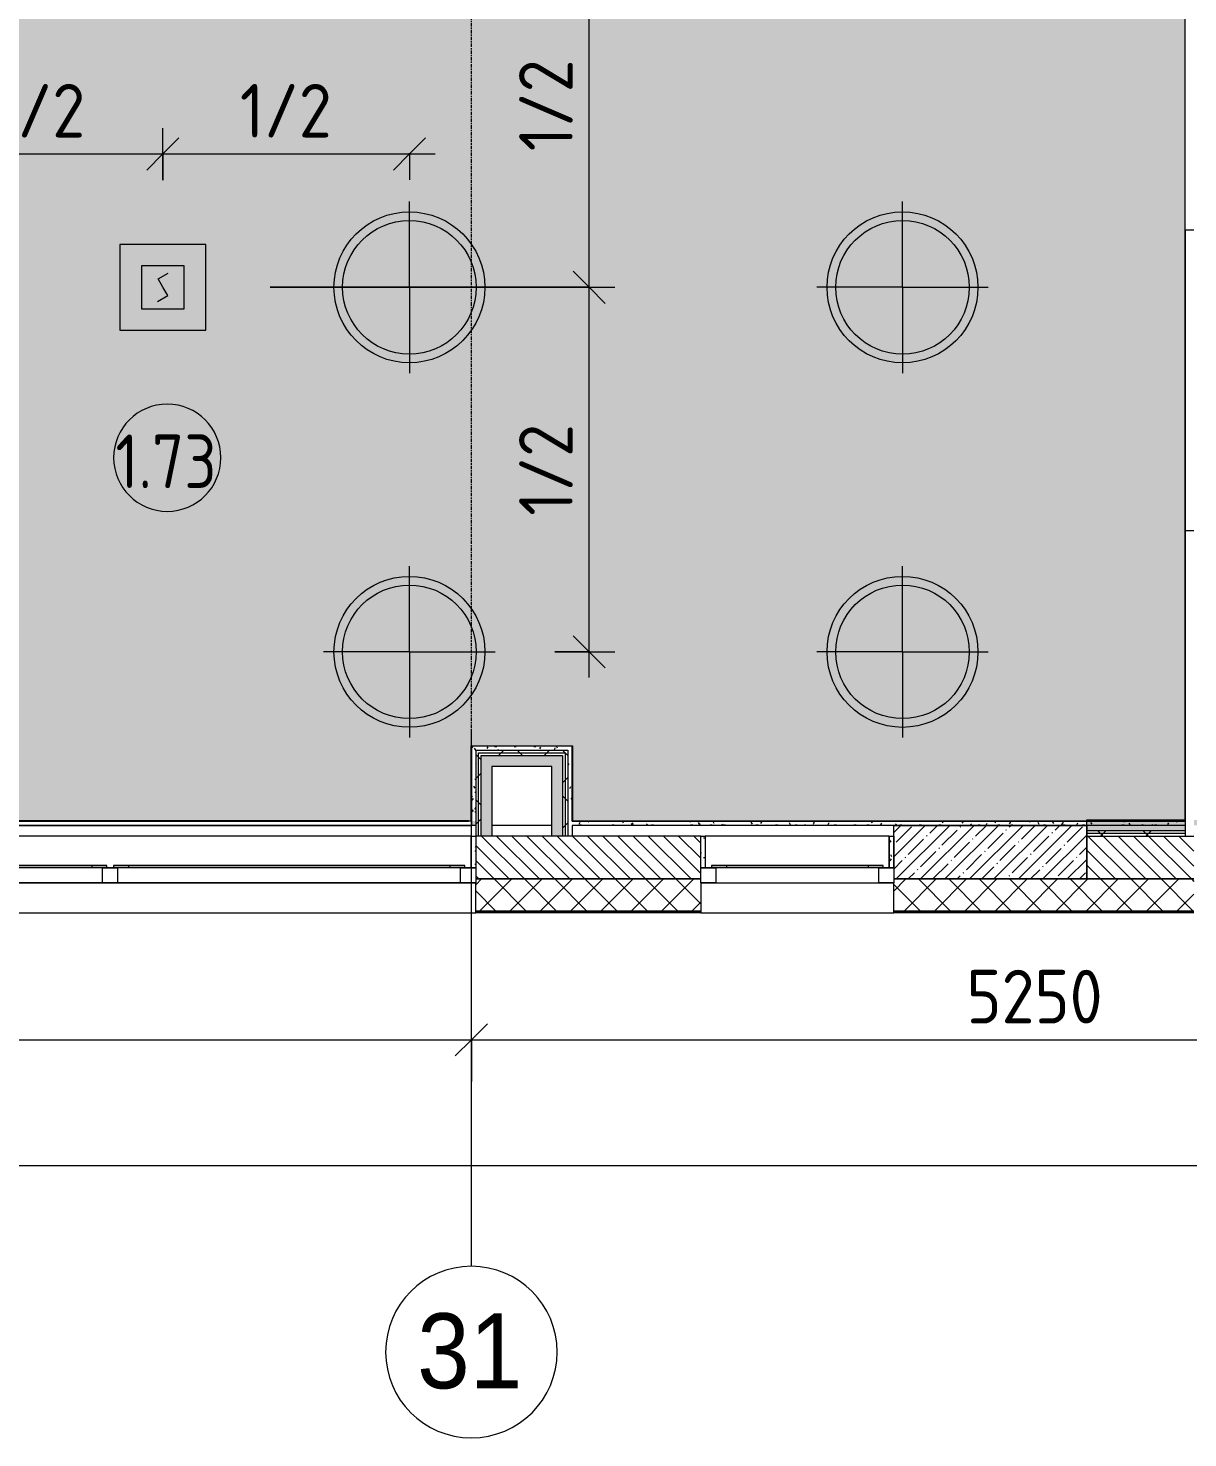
# Model space of a CAD drawing. Header units: millimetres. Extents: x 81610 to 276841, y -8553 to 29000.
# Drawn here: x 113893 to 119302, y -2706 to 3867 of the extents above; entities that cross this region are included whole.
import ezdxf

# ---------------------------------------------------------------- set-up
doc = ezdxf.new("R2010")
doc.units = ezdxf.units.MM
doc.linetypes.add('Осевая', pattern=[31.75, 6.35, -4.7625, 15.875, -4.7625])
for name, color, linetype, lineweight in [('A-ANNO-DIMS', 7, 'Continuous', 9), ('A-ANNO-DIMS-100', 7, 'Continuous', 9), ('A-ANNO-NOTE', 7, 'Continuous', 9), ('A-AREA-IDEN', 7, 'Continuous', 9), ('A-GLAZ', 7, 'Continuous', 9), ('A-GLAZ-1', 7, 'Continuous', 13), ('A-WALL', 7, 'Continuous', 9), ('I-WALL', 7, 'Continuous', 9), ('Q-SPCQ', 7, 'Continuous', 9), ('S-COLS', 7, 'Continuous', 9), ('Оси', 7, 'Continuous', 9), ('Оси-1', 7, 'Continuous', 20), ('Оси-2', 7, 'Осевая', 9)]:
    doc.layers.add(name, color=color, linetype=linetype, lineweight=lineweight)
for name, color, linetype, lineweight, true_color in [('A-CLNG-1', 7, 'Continuous', 9, 0xeaeaea), ('A-WALL-1', 7, 'Continuous', 9, 0x3c3c3c), ('A-WALL-2', 7, 'Continuous', 9, 0x535353), ('A-WALL-FNSH-1', 7, 'Continuous', 9, 0x3c3c3c), ('I-WALL-1', 7, 'Continuous', 9, 0x535353), ('Q-SPCQ-4', 1, 'Continuous', 9, 0xff0000), ('S-COLS-1', 9, 'Continuous', 9, 0x808080), ('S-COLS-2', 7, 'Continuous', 9, 0x3c3c3c)]:
    doc.layers.add(name, color=color, linetype=linetype, lineweight=lineweight, true_color=true_color)
doc.layers.add('A-CLNG-PATT-1', color=7, linetype='Continuous', lineweight=9, transparency=1)
doc.styles.add('Arial', font='arial.ttf', dxfattribs={"width": 0.9, "height": 350})
doc.styles.add('GOST Common', font='GOST_Common.ttf', dxfattribs={"width": 0.9, "height": 250})
doc.styles.add('ISOCPEUR', font='isocpeur.ttf', dxfattribs={"width": 0.9, "height": 250})
doc.dimstyles.new('ISO-2_5_0_9К_БОЛЬШОЙ', dxfattribs={"dimscale": 304.8, "dimtxt": 248.995294, "dimasz": 0.492126, "dimexe": 0.393701, "dimexo": 0.984252, "dimgap": 0, "dimtad": 1, "dimdec": 0, "dimrnd": 10, "dimzin": 0, "dimdsep": 46, "dimtxsty": 'ISOCPEUR', "dimblk1": 'OBLIQUE', "dimblk2": 'OBLIQUE', "dimsah": 1, "dimcen": 0.09, "dimdle": 0.393701, "dimazin": 0, "dimtfac": 1, "dimtdec": 4, "dimtix": 1, "dimtmove": 0, "dimatfit": 3, "dimfxl": 1, "dimtvp": 1, "dimtolj": 1, "dimtzin": 0, "dimarcsym": 2})
pattern_1 = [(45, (0, 0), (-106.06602, 106.06602), []), (135, (0, 0), (-106.06602, -106.06602), [])]
pattern_2 = [(0, (0, 0), (121.92, 30.48), [10.058, -81.382, 10.058, -81.382, -487.68]), (0, (0, 0), (121.92, 30.48), [-182.88, 10.058, -172.822, 10.058, -81.382, -213.36]), (0, (0, 0), (121.92, 30.48), [-457.2, 10.058, -50.902, 10.058, -142.342]), (120, (45.72, 15.24), (-87.356454, 90.345817), [10.058, -81.382, 10.058, -81.382, -487.68]), (120, (45.72, 15.24), (-87.356454, 90.345817), [-182.88, 10.058, -172.822, 10.058, -81.382, -213.36]), (120, (45.72, 15.24), (-87.356454, 90.345817), [-457.2, 10.058, -50.902, 10.058, -142.342]), (240, (60.96, 76.2), (-34.563546, -120.825817), [10.058, -81.382, 10.058, -81.382, -487.68]), (240, (60.96, 76.2), (-34.563546, -120.825817), [-182.88, 10.058, -172.822, 10.058, -81.382, -213.36]), (240, (60.96, 76.2), (-34.563546, -120.825817), [-457.2, 10.058, -50.902, 10.058, -142.342])]

# ---------------------------------------------------------------- blocks, each defined once
blk = doc.blocks.new('120_Окно_СКБ_2Ст_Фрамуга сверху - 120_Окно_СКБ_2Ст_2300х2500_h_ ДОО-19727959-Сводный план потолков 1 этажа в осях 23-33')
at = {"layer": 'A-GLAZ'}
for p, q in [((1150, -57), (-1150, -57)), ((-1080, -57), (1080, -57)), ((-1150, -127), (1150, -127)), ((-1080, -127), (1080, -127))]:
    blk.add_line(p, q, dxfattribs=at)
at = {"layer": 'A-GLAZ-1'}
for p, q in [((-1150, -127), (-1150, -57)), ((-1150, -57), (-1080, -57)), ((-1080, -57), (-1080, -127)), ((520, -127), (520, -57)), ((520, -57), (590, -57)), ((590, -57), (590, -127)), ((1080, -127), (1080, -57)), ((1080, -57), (1150, -57)), ((1150, -57), (1150, -127)), ((-1080, -127), (-1150, -127)), ((-1100, -127), (-1100, -137)), ((-1030, -137), (-1030, -127)), ((470, -137), (470, -127)), ((590, -127), (520, -127)), ((540, -137), (540, -127)), ((570, -127), (570, -137)), ((640, -137), (640, -127)), ((1030, -137), (1030, -127)), ((1150, -127), (1080, -127)), ((1100, -137), (1100, -127)), ((-1100, -137), (540, -137)), ((540, -137), (-1100, -137)), ((570, -137), (1100, -137)), ((1100, -137), (570, -137))]:
    blk.add_line(p, q, dxfattribs=at)
blk = doc.blocks.new('120_Окно_СКБ_1Ст - 120_Окно_СКБ_1Ст 900х2500_h_ с форточкой-22876038-Сводный план потолков 1 этажа в осях 23-33')
at = {"layer": 'A-GLAZ'}
for p, q in [((450, -57), (-450, -57)), ((-450, -127), (450, -127))]:
    blk.add_line(p, q, dxfattribs=at)
at = {"layer": 'A-GLAZ-1'}
for p, q in [((-450, -127), (-450, -57)), ((-450, -57), (-380, -57)), ((-380, -57), (-380, -127)), ((380, -127), (380, -57)), ((380, -57), (450, -57)), ((450, -57), (450, -127)), ((-380, -127), (-450, -127)), ((-400, -127), (-400, -137)), ((-330, -137), (-330, -127)), ((330, -137), (330, -127)), ((450, -127), (380, -127)), ((400, -137), (400, -127)), ((-400, -137), (400, -137)), ((400, -137), (-400, -137))]:
    blk.add_line(p, q, dxfattribs=at)
blk = doc.blocks.new('Извещатель потолочный - Монтируемые на перекрытии-30363607-Сводный план потолков 1 этажа в осях 23-33')
at = {"layer": 'Q-SPCQ'}
for p, q in [((-300, 300), (-300, -100)), ((100, 300), (-300, 300)), ((100, -100), (100, 300)), ((0, 200), (-200, 200)), ((-200, 200), (-200, 0)), ((0, 0), (0, 200)), ((-122.5, 139), (-74.9, 166.5)), ((-100, 100), (-122.5, 139)), ((-77.5, 61), (-100, 100)), ((-200, 0), (0, 0)), ((-125.1, 33.5), (-77.5, 61)), ((-300, -100), (100, -100))]:
    blk.add_line(p, q, dxfattribs=at)
blk = doc.blocks.new('Ось сетки - D8-29747960-Сводный план потолков 1 этажа в осях 23-33')
at = {"layer": 'Оси-1'}
for start, end in [(360, 180), (180, 360)]:
    blk.add_arc((0, 0), 4, start, end, dxfattribs=at)
blk = doc.blocks.new('DIMBLOCK10-Сводный план потолков 1 этажа в осях 23-33')
at = {"layer": 'A-ANNO-DIMS-100'}
for p, q in [((110710, -1044.3), (110710, -730.4)), ((115960, -1044.3), (115960, -730.4)), ((110710, -850.4), (115960, -850.4)), ((110710, -850.4), (110710, -1044.3)), ((115960, -850.4), (115960, -1044.3))]:
    blk.add_line(p, q, dxfattribs=at)
at = {"layer": 'A-ANNO-DIMS-100', "lineweight": 20}
for p, q in [((110710, -850.4), (110785, -775.4)), ((115960, -850.4), (116035, -775.4)), ((110710, -850.4), (110635, -925.4)), ((115960, -850.4), (115885, -925.4))]:
    blk.add_line(p, q, dxfattribs=at)
at = {"layer": 'A-ANNO-DIMS-100', "color": 0, "insert": (113019, -523.7), "char_height": 250, "width": 758.478, "attachment_point": 1, "line_spacing_factor": 1.149209, "style": 'ISOCPEUR'}
blk.add_mtext('5250', dxfattribs=at)
blk = doc.blocks.new('_Oblique')
at = {"color": 0, "linetype": 'ByBlock', "lineweight": -2}
blk.add_line((-0.5, -0.5), (0.5, 0.5), dxfattribs=at)
blk = doc.blocks.new('DIMBLOCK11-Сводный план потолков 1 этажа в осях 23-33')
at = {"layer": 'A-ANNO-DIMS-100'}
for p, q in [((115960, -1044.3), (115960, -730.4)), ((121210, -1044.3), (121210, -730.4)), ((115960, -850.4), (121210, -850.4)), ((115960, -850.4), (115960, -1044.3)), ((121210, -850.4), (121210, -1044.3))]:
    blk.add_line(p, q, dxfattribs=at)
at = {"layer": 'A-ANNO-DIMS-100', "lineweight": 20}
for p, q in [((115960, -850.4), (116035, -775.4)), ((121210, -850.4), (121285, -775.4)), ((115960, -850.4), (115885, -925.4)), ((121210, -850.4), (121135, -925.4))]:
    blk.add_line(p, q, dxfattribs=at)
at = {"layer": 'A-ANNO-DIMS-100', "color": 0, "insert": (118269, -523.7), "char_height": 250, "width": 758.478, "attachment_point": 1, "line_spacing_factor": 1.149209, "style": 'ISOCPEUR'}
blk.add_mtext('5250', dxfattribs=at)
blk = doc.blocks.new('DIMBLOCK22-Сводный план потолков 1 этажа в осях 23-33')
at = {"layer": 'A-ANNO-DIMS-100'}
for p, q in [((84560, -1631), (84560, -1317.1)), ((125010, -1631), (125010, -1317.1)), ((84440, -1437.1), (125130, -1437.1)), ((84560, -1437.1), (84560, -1631)), ((125010, -1437.1), (125010, -1631))]:
    blk.add_line(p, q, dxfattribs=at)
at = {"layer": 'A-ANNO-DIMS-100', "lineweight": 20}
for p, q in [((84560, -1437.1), (84635, -1362.1)), ((125010, -1437.1), (125085, -1362.1)), ((84560, -1437.1), (84485, -1512.1)), ((125010, -1437.1), (124935, -1512.1))]:
    blk.add_line(p, q, dxfattribs=at)
at = {"layer": 'A-ANNO-DIMS-100', "color": 0, "insert": (104366, -1110.5), "char_height": 250, "width": 1005.558, "attachment_point": 1, "line_spacing_factor": 1.149209, "style": 'ISOCPEUR'}
blk.add_mtext('40450', dxfattribs=at)
blk = doc.blocks.new('Марка_Помещения - Номер-25198446-Сводный план потолков 1 этажа в осях 23-33')
at = {"layer": 'A-AREA-IDEN'}
for start, end in [(360, 180), (180, 360)]:
    blk.add_arc((0, 0), 2.5, start, end, dxfattribs=at)
blk = doc.blocks.new('DIMBLOCK122-Сводный план потолков 1 этажа в осях 23-33')
at = {"layer": 'A-ANNO-DIMS-100', "lineweight": 20}
for p, q in [((113371, 3280.9), (113446, 3355.9)), ((114521, 3280.9), (114596, 3355.9)), ((113371, 3280.9), (113296, 3205.9)), ((114521, 3280.9), (114446, 3205.9))]:
    blk.add_line(p, q, dxfattribs=at)
at = {"layer": 'A-ANNO-DIMS-100'}
for p, q in [((114521, 3159.2), (114521, 3400.9)), ((113251, 3280.9), (114521, 3280.9)), ((113371, 3284.4), (113371, 3160.9)), ((113371, 3280.9), (113371, 3284.4)), ((114521, 3280.9), (114521, 3159.2))]:
    blk.add_line(p, q, dxfattribs=at)
at = {"layer": 'A-ANNO-DIMS-100', "color": 0, "insert": (113730.5, 3607.5), "char_height": 250, "width": 517.144, "attachment_point": 1, "line_spacing_factor": 1.149209, "style": 'ISOCPEUR'}
blk.add_mtext('1/2', dxfattribs=at)
blk = doc.blocks.new('DIMBLOCK123-Сводный план потолков 1 этажа в осях 23-33')
at = {"layer": 'A-ANNO-DIMS-100'}
for p, q in [((114521, 3159.2), (114521, 3400.9)), ((114521, 3280.9), (115791, 3280.9)), ((114521, 3280.9), (114521, 3159.2)), ((115671, 3284.6), (115671, 3160.9)), ((115671, 3280.9), (115671, 3284.6))]:
    blk.add_line(p, q, dxfattribs=at)
at = {"layer": 'A-ANNO-DIMS-100', "lineweight": 20}
for p, q in [((114521, 3280.9), (114596, 3355.9)), ((115671, 3280.9), (115746, 3355.9)), ((114521, 3280.9), (114446, 3205.9)), ((115671, 3280.9), (115596, 3205.9))]:
    blk.add_line(p, q, dxfattribs=at)
at = {"layer": 'A-ANNO-DIMS-100', "color": 0, "insert": (114880.5, 3607.5), "char_height": 250, "width": 517.144, "attachment_point": 1, "line_spacing_factor": 1.149209, "style": 'ISOCPEUR'}
blk.add_mtext('1/2', dxfattribs=at)
blk = doc.blocks.new('DIMBLOCK124-Сводный план потолков 1 этажа в осях 23-33')
at = {"layer": 'A-ANNO-DIMS-100', "lineweight": 20}
for p, q in [((116509.2, 2659.2), (116434.2, 2734.2)), ((116509.2, 2659.2), (116584.2, 2584.2)), ((116509.2, 959.2), (116434.2, 1034.2)), ((116509.2, 959.2), (116584.2, 884.2))]:
    blk.add_line(p, q, dxfattribs=at)
at = {"layer": 'A-ANNO-DIMS-100'}
for p, q in [((115021, 2659.2), (116629.2, 2659.2)), ((116509.2, 2659.2), (115021, 2659.2)), ((116509.2, 839.2), (116509.2, 2659.2)), ((116349.3, 959.2), (116629.2, 959.2)), ((116509.2, 959.2), (116349.3, 959.2))]:
    blk.add_line(p, q, dxfattribs=at)
at = {"layer": 'A-ANNO-DIMS-100', "color": 0, "insert": (116182.6, 1593.7), "char_height": 250, "width": 517.144, "attachment_point": 1, "rotation": 90, "line_spacing_factor": 1.149209, "style": 'ISOCPEUR'}
blk.add_mtext('1/2', dxfattribs=at)
blk = doc.blocks.new('DIMBLOCK125-Сводный план потолков 1 этажа в осях 23-33')
at = {"layer": 'A-ANNO-DIMS-100'}
for p, q in [((116509.2, 2659.2), (116509.2, 4479.2)), ((116349.3, 4359.2), (116629.2, 4359.2)), ((116509.2, 4359.2), (116349.3, 4359.2)), ((115021, 2659.2), (116629.2, 2659.2)), ((116509.2, 2659.2), (115021, 2659.2))]:
    blk.add_line(p, q, dxfattribs=at)
at = {"layer": 'A-ANNO-DIMS-100', "lineweight": 20}
for p, q in [((116509.2, 4359.2), (116434.2, 4434.2)), ((116509.2, 4359.2), (116584.2, 4284.2)), ((116509.2, 2659.2), (116434.2, 2734.2)), ((116509.2, 2659.2), (116584.2, 2584.2))]:
    blk.add_line(p, q, dxfattribs=at)
at = {"layer": 'A-ANNO-DIMS-100', "color": 0, "insert": (116182.6, 3293.7), "char_height": 250, "width": 517.144, "attachment_point": 1, "rotation": 90, "line_spacing_factor": 1.149209, "style": 'ISOCPEUR'}
blk.add_mtext('1/2', dxfattribs=at)

msp = doc.modelspace()

# ---------------------------------------------------------------- hatches: boundary and pattern name
at = {"layer": 'A-CLNG-PATT-1'}
h = msp.add_hatch(color=256, dxfattribs=at)
h.paths.add_polyline_path([(120869, 170), (120869, 521), (121250, 520), (121250, 170), (124810, 170), (124810, 7721), (124805, 7721), (124805, 9959), (124410, 9960), (124410, 10360), (119350, 10360), (119350, 175), (120230, 175), (120230, 170)])
h.paths.add_polyline_path([(118192.5, 170), (118830, 170), (118830, 175), (119290, 175), (119289, 5160), (111910, 5160), (111909, 6600), (109770, 6600), (109770, 175), (112510, 175), (112510, 520), (112890, 520), (112890.1, 170), (115960, 170), (115960, 520), (116430, 520), (116430, 170), (116845.8, 170)])
h.paths.add_polyline_path([(118680, 5139), (118580, 5139), (118580, 5159), (118680, 5159)])
h.paths.add_polyline_path([(117955, 5139), (117855, 5139), (117855, 5159), (117955, 5157.9)])
at = {"layer": 'A-WALL'}
h = msp.add_hatch(dxfattribs=at)
h.set_pattern_fill('FP_1', color=256, style=0, pattern_type=2)
h.set_pattern_definition([(135, (0, 0), (-35.35534, -35.35534), [])])
h.paths.add_polyline_path([(123730, -100), (123730, 100), (123530, 100), (123530, -100)])
h.paths.add_polyline_path([(121130, -100), (121230, -100), (121230, 100), (121130, 100), (121130, -48)])
h.paths.add_polyline_path([(118830, -100), (119330, -100), (119330, 100), (118830, 100)])
h.paths.add_polyline_path([(117030, -100), (117030, 100), (115980, 100), (115980, -100), (116845.8, -100)])
h.paths.add_polyline_path([(113478.9, -100), (113680, -100), (113680, 100), (113430, 100), (113430, -100)])
h.paths.add_polyline_path([(111630, -100), (111630, 100), (110730, 100), (110730, -100), (111458.8, -100)])
h.paths.add_polyline_path([(109655, -100), (109830, -100), (109830, 100), (109480, 100), (109480, -100)])
h.paths.add_polyline_path([(106071.9, -100), (106230, -100), (106230, 100), (105180, 100), (105180, -100), (105398.5, -100)])
h.paths.add_polyline_path([(102630, -100), (102880, -100), (102880, 100), (102630, 100), (102630, -48)])
h.paths.add_polyline_path([(101730, -100), (101730, 100), (100830, 100), (100830, -100), (101358.3, -100)])
h.paths.add_polyline_path([(98105, -100), (98105, 100), (97105, 100), (97105, -100), (97991.5, -100)])
h.paths.add_polyline_path([(94780, -100), (94780, 100), (94530, 100), (94530, -100)])
h.paths.add_polyline_path([(92730, -100), (92730, 100), (91930, 100), (91930, -100), (92604.6, -100)])
h = msp.add_hatch(dxfattribs=at)
h.set_pattern_fill('FP_5', color=256, style=0, pattern_type=2)
h.set_pattern_definition([(45, (0, 0), (-70.71068, 70.71068), []), (135, (0, 0), (-70.71068, -70.71068), [])])
h.paths.add_polyline_path([(124926.2, -250), (125080, -250), (125080, -100), (123530, -100), (123530, -250)])
h.paths.add_polyline_path([(121230, -250), (121230, -100), (120230, -100), (120230, -250), (120886, -250)])
h.paths.add_polyline_path([(118192.5, -250), (119330, -250), (119330, -100), (117930, -100), (117930, -250)])
h.paths.add_polyline_path([(116845.8, -250), (117030, -250), (117030, -100), (115980, -100), (115980, -250)])
h.paths.add_polyline_path([(112805.6, -250), (113680, -250), (113680, -100), (112530, -100), (112530, -250)])
h.paths.add_polyline_path([(109830, -250), (109830, -100), (109480, -100), (109480, -250)])
h.paths.add_polyline_path([(110730, -250), (111630, -250), (111630, -100), (110730, -100), (110730, -118)])
h.paths.add_polyline_path([(107130, -250), (108030, -250), (108030, -100), (107130, -100), (107130, -118)])
h.paths.add_polyline_path([(105180, -250), (106230, -250), (106230, -100), (105180, -100), (105180, -214.9)])
h.paths.add_polyline_path([(102880, -250), (102880, -100), (100830, -100), (100830, -250), (102630, -250)])
h.paths.add_polyline_path([(99030, -250), (99930, -250), (99930, -100), (99030, -100), (99030, -214.9)])
h.paths.add_polyline_path([(98130, -250), (98130, -100), (97080, -100), (97080, -250), (97991.5, -250)])
h.paths.add_polyline_path([(93951.3, -250), (94780, -250), (94780, -100), (93630, -100), (93630, -250)])
h.paths.add_polyline_path([(92604.6, -250), (92730, -250), (92730, -100), (91930, -100), (91930, -250)])
h.paths.add_polyline_path([(91030, -250), (91030, -100), (89210, -100), (89210, -250), (89911.1, -250)])
at = {"layer": 'I-WALL'}
h = msp.add_hatch(dxfattribs=at)
h.set_pattern_fill('FP_31', color=256, style=0, pattern_type=2)
h.set_pattern_definition(pattern_2)
h.paths.add_polyline_path([(115960, 170), (115980, 170), (115980, 520), (115960, 520), (115960, 249.4)])
h = msp.add_hatch(dxfattribs=at)
h.set_pattern_fill('FP_31', color=256, style=0, pattern_type=2)
h.set_pattern_definition(pattern_2)
h.paths.add_polyline_path([(116430, 500), (116430, 520), (115980, 520), (115980, 500), (116410, 500)])
h = msp.add_hatch(dxfattribs=at)
h.set_pattern_fill('FP_41', color=256, style=0, pattern_type=2)
h.set_pattern_definition(pattern_1)
h.paths.add_polyline_path([(115980, 100), (115992.5, 100), (115992.5, 500), (115980, 500), (115980, 150)])
h = msp.add_hatch(dxfattribs=at)
h.set_pattern_fill('FP_41', color=256, style=0, pattern_type=2)
h.set_pattern_definition(pattern_1)
h.paths.add_polyline_path([(116397.5, 487.5), (116410, 487.5), (116410, 500), (115992.5, 500), (115992.5, 487.5), (116172.4, 487.5)])
h = msp.add_hatch(dxfattribs=at)
h.set_pattern_fill('FP_41', color=256, style=0, pattern_type=2)
h.set_pattern_definition(pattern_1)
h.paths.add_polyline_path([(115992.5, 100), (116005, 100), (116005, 487.5), (115992.5, 487.5), (115992.5, 249.4)])
h = msp.add_hatch(dxfattribs=at)
h.set_pattern_fill('FP_41', color=256, style=0, pattern_type=2)
h.set_pattern_definition(pattern_1)
h.paths.add_polyline_path([(116005, 475), (116397.5, 475), (116397.5, 487.5), (116005, 487.5)])
for points in [[(116005, 100), (116055, 100), (116055, 475), (116005, 475), (116005, 249.4)], [(116385, 425), (116385, 475), (116055, 475), (116055, 425), (116335, 425)], [(116385, 100), (116385, 425), (116335, 425), (116335, 100)]]:
    msp.add_hatch(color=256, dxfattribs=at).paths.add_polyline_path(points)
h = msp.add_hatch(dxfattribs=at)
h.set_pattern_fill('FP_41', color=256, style=0, pattern_type=2)
h.set_pattern_definition(pattern_1)
h.paths.add_polyline_path([(116385, 100), (116397.5, 100), (116397.5, 475), (116385, 475), (116385, 425)])
h = msp.add_hatch(dxfattribs=at)
h.set_pattern_fill('FP_41', color=256, style=0, pattern_type=2)
h.set_pattern_definition(pattern_1)
h.paths.add_polyline_path([(116410, 100), (116410, 487.5), (116397.5, 487.5), (116397.5, 100)])
h = msp.add_hatch(dxfattribs=at)
h.set_pattern_fill('FP_31', color=256, style=0, pattern_type=2)
h.set_pattern_definition(pattern_2)
h.paths.add_polyline_path([(116410, 100), (116430, 100), (116430, 500), (116410, 500)])
h = msp.add_hatch(dxfattribs=at)
h.set_pattern_fill('FP_31', color=256, style=0, pattern_type=2)
h.set_pattern_definition(pattern_2)
h.paths.add_polyline_path([(115960, 150), (115980, 150), (115980, 170), (115960, 170)])
h.paths.add_polyline_path([(113680, 150), (113680, 170), (112890, 170), (112890, 150), (113478.9, 150)])
h = msp.add_hatch(dxfattribs=at)
h.set_pattern_fill('FP_31', color=256, style=0, pattern_type=2)
h.set_pattern_definition(pattern_2)
h.paths.add_polyline_path([(119290, 150), (119290, 170), (116430, 170), (116430, 150), (119202.5, 150)])
h = msp.add_hatch(color=256, dxfattribs=at)
h.paths.add_polyline_path([(118865.9, 125), (119290, 125), (119290, 175), (118830, 175), (118830, 125)])
h.paths.add_polyline_path([(120230, 150), (120230, 175), (119330, 175), (119330, 150), (119539.2, 150)])
h = msp.add_hatch(dxfattribs=at)
h.set_pattern_fill('FP_31', color=256, style=0, pattern_type=2)
h.set_pattern_definition(pattern_2)
h.paths.add_polyline_path([(115960, -48), (115980, -48), (115980, 100), (115960, 100)])
h = msp.add_hatch(dxfattribs=at)
h.set_pattern_fill('FP_31', color=256, style=0, pattern_type=2)
h.set_pattern_definition(pattern_2)
h.paths.add_polyline_path([(117030, -48), (117050, -48), (117050, 100), (117030, 100)])
h = msp.add_hatch(dxfattribs=at)
h.set_pattern_fill('FP_31', color=256, style=0, pattern_type=2)
h.set_pattern_definition(pattern_2)
h.paths.add_polyline_path([(117910, -48), (117930, -48), (117930, 100), (117910, 100)])
h = msp.add_hatch(dxfattribs=at)
h.set_pattern_fill('FP_41', color=256, style=0, pattern_type=2)
h.set_pattern_definition(pattern_1)
h.paths.add_polyline_path([(119290, 112.5), (119290, 125), (118830, 125), (118830, 112.5), (119202.5, 112.5)])
h = msp.add_hatch(dxfattribs=at)
h.set_pattern_fill('FP_41', color=256, style=0, pattern_type=2)
h.set_pattern_definition(pattern_1)
h.paths.add_polyline_path([(119290, 100), (119290, 112.5), (118830, 112.5), (118830, 100), (119202.5, 100)])
at = {"layer": 'S-COLS-1'}
h = msp.add_hatch(dxfattribs=at)
h.set_pattern_fill('FP_2', color=256, style=0, pattern_type=2)
h.set_pattern_definition([(45, (0, 0), (-57.024626, 57.024626), []), (45, (57.025, 0), (-57.024626, 57.024626), [100.806, -20.161, 3.353, -16.808])])
h.paths.add_polyline_path([(118192.5, -100), (118830, -100), (118830, 150), (117930, 150), (117930, -100)])

# ---------------------------------------------------------------- linework, layer by layer
at = {"layer": 'A-ANNO-NOTE'}
for p, q in [((115671, 2659.2), (115671, 3059.2)), ((117971, 2659), (117971, 3059)), ((115671, 2659.2), (115271, 2659.2)), ((115671, 2659.2), (115671, 2259.2)), ((115671, 2659.2), (116071, 2659.2)), ((117971, 2659), (117571, 2659)), ((117971, 2659), (117971, 2259)), ((117971, 2659), (118371, 2659)), ((115671, 959.2), (115671, 1359.2)), ((117971, 959), (117971, 1359)), ((115671, 959.2), (115271, 959.2)), ((115671, 959.2), (115671, 559.2)), ((115671, 959.2), (116071, 959.2)), ((117971, 959), (117571, 959)), ((117971, 959), (117971, 559)), ((117971, 959), (118371, 959))]:
    msp.add_line(p, q, dxfattribs=at)
for centre, radius in [((115671, 2659.2), 352), ((115671, 2659.2), 311.5), ((117971, 2659), 352), ((117971, 2659), 311.5), ((115671, 959.2), 352), ((115671, 959.2), 311.5), ((117971, 959), 352), ((117971, 959), 311.5)]:
    msp.add_circle(centre, radius, dxfattribs=at)
at = {"layer": 'A-CLNG-1'}
for p, q in [((119290, 1525), (119290, 5160)), ((115960, 249.4), (115960, 520)), ((115959, 100), (113701, 100)), ((115959, -48), (115959, 100)), ((117050.2, 100), (117050.2, -48)), ((117909, 100), (117050.5, 100)), ((117050.5, 100), (117050.5, -48)), ((117908.7, -48), (117908.7, 100)), ((117909, -48), (117909, 100))]:
    msp.add_line(p, q, dxfattribs=at)
at = {"layer": 'A-WALL'}
for p, q in [((119290, 1525), (119290, 100)), ((115960, 520), (115960, 150)), ((115992.5, 100), (115992.5, 487.5)), ((115992.5, 487.5), (116397.5, 487.5)), ((116005, 100), (116005, 475)), ((116005, 475), (116385, 475)), ((116385, 475), (116385, 100)), ((116397.5, 487.5), (116397.5, 100)), ((119290, 125), (118830, 125)), ((119290, 112.5), (118830, 112.5)), ((118830, -100), (118830, 100)), ((118830, 100), (119330, 100)), ((117030, -100), (115980, -100)), ((115980, -100), (117030, -100)), ((119330, -100), (118830, -100)), ((117030, -250), (115980, -250)), ((117030, -253), (115980, -253)), ((119330, -250), (117930, -250)), ((119330, -253), (117930, -253))]:
    msp.add_line(p, q, dxfattribs=at)
at = {"layer": 'A-WALL-1'}
for p, q in [((119330, 2925), (119290, 2925)), ((119290, 1525), (119330, 1525)), ((115960, 520), (116430, 520)), ((115980, 500), (116410, 500)), ((115980, 500), (115980, -48)), ((116410, 500), (116410, 100)), ((116430, 520), (116430, 170)), ((116055, 425), (116055, 100)), ((116335, 425), (116055, 425)), ((116335, 100), (116335, 425)), ((115980, 150), (115960, 150)), ((116430, 170), (119290, 170)), ((116430, 150), (116430, 100)), ((119290, 150), (116430, 150)), ((118830, 100), (118830, 175)), ((118830, 175), (119290, 175)), ((115960, -48), (115960, 100)), ((115960, 100), (115980, 100)), ((117030, 100), (115980, 100)), ((117030, -48), (117030, 100)), ((117030, 100), (117050, 100)), ((117050, 100), (117050, -48)), ((117910, -48), (117910, 100)), ((117910, 100), (117930, 100)), ((117930, 100), (117930, -48)), ((115980, -250), (115980, -118)), ((117030, -118), (117030, -250)), ((117930, -100), (119330, -100)), ((117930, -250), (117930, -118))]:
    msp.add_line(p, q, dxfattribs=at)
at = {"layer": 'A-WALL-2'}
for p, q in [((113680, -258), (115980, -258)), ((117030, -258), (117930, -258))]:
    msp.add_line(p, q, dxfattribs=at)
at = {"layer": 'A-WALL-FNSH-1'}
for p, q in [((119289, 2925), (119289, 5159)), ((119290, 2925), (119289, 2925)), ((119289, 171), (119289, 1525)), ((119289, 1525), (119290, 1525)), ((115959, 521), (116431, 521)), ((115959, 170), (115959, 521)), ((116430, 170), (116430, 520)), ((116431, 521), (116431, 171)), ((115947.2, 170), (115947.2, 171)), ((115947.2, 171), (115960, 171)), ((115960, 170), (115947.2, 170)), ((115960, 170), (115959, 170)), ((115960, 171), (115960, 170)), ((119290, 170), (116430, 170)), ((116431, 171), (119289, 171)), ((115959, 100), (115959, 100)), ((115959, 100), (115960, 100)), ((117050, 100), (117051, 100)), ((117051, 100), (117051, -48)), ((117909, 100), (117909, 100)), ((117909, 100), (117910, 100)), ((115980, -258), (115980, -250)), ((117030, -258), (115980, -258)), ((117030, -250), (117030, -258)), ((117930, -258), (117930, -250)), ((119330, -258), (117930, -258))]:
    msp.add_line(p, q, dxfattribs=at)
at = {"layer": 'I-WALL-1'}
for p, q in [((119289, 2925), (119289, 1525)), ((115959, 170), (113680, 170)), ((115960, 150), (113680, 150)), ((113680, 150), (115960, 150)), ((115947.2, 171), (113701, 171)), ((113701, 170), (115947.2, 170)), ((116335, 150), (116055, 150))]:
    msp.add_line(p, q, dxfattribs=at)
at = {"layer": 'S-COLS'}
msp.add_line((118830, 100), (118830, -100), dxfattribs=at)
at = {"layer": 'S-COLS-2'}
for p, q in [((117930, -48), (117930, 150)), ((117930, 150), (118830, 150)), ((118830, 150), (118830, 100)), ((118830, -100), (117930, -100))]:
    msp.add_line(p, q, dxfattribs=at)
at = {"layer": 'Оси'}
msp.add_line((115960, -1906.3), (115960, 593.7), dxfattribs=at)
at = {"layer": 'Оси-2'}
msp.add_line((115960, 593.7), (115960, 19415.1), dxfattribs=at)

# ---------------------------------------------------------------- block references
at = {"layer": 'A-AREA-IDEN', "xscale": 99.99999999999993, "yscale": 99.99999999999993, "zscale": 99.99999999999993}
msp.add_blockref('Марка_Помещения - Номер-25198446-Сводный план потолков 1 этажа в осях 23-33', (114541.5, 1864.3), dxfattribs=at)
at = {"layer": 'A-GLAZ', "rotation": 180}
for name, p in [('120_Окно_СКБ_2Ст_Фрамуга сверху - 120_Окно_СКБ_2Ст_2300х2500_h_ ДОО-19727959-Сводный план потолков 1 этажа в осях 23-33', (114830, -175)), ('120_Окно_СКБ_1Ст - 120_Окно_СКБ_1Ст 900х2500_h_ с форточкой-22876038-Сводный план потолков 1 этажа в осях 23-33', (117480, -175))]:
    msp.add_blockref(name, p, dxfattribs=at)
at = {"layer": 'Q-SPCQ-4'}
msp.add_blockref('Извещатель потолочный - Монтируемые на перекрытии-30363607-Сводный план потолков 1 этажа в осях 23-33', (114621, 2559.2), dxfattribs=at)
at = {"layer": 'Оси-1', "xscale": 99.99999999999993, "yscale": 99.99999999999993, "zscale": 99.99999999999993}
msp.add_blockref('Ось сетки - D8-29747960-Сводный план потолков 1 этажа в осях 23-33', (115960, -2306.3), dxfattribs=at)

# ---------------------------------------------------------------- texts
at = {"layer": 'A-AREA-IDEN', "insert": (114299.7, 1972.8), "char_height": 250, "width": 606.076, "attachment_point": 1, "style": 'GOST Common'}
msp.add_mtext('1.73', dxfattribs=at)
at = {"layer": 'Оси', "insert": (115707.4, -2125.6), "char_height": 350, "width": 606.076, "attachment_point": 1, "style": 'Arial'}
msp.add_mtext('31', dxfattribs=at)

# ---------------------------------------------------------------- dimensions: what is measured, and where the dimension line sits
at = {"layer": 'A-ANNO-DIMS'}
for base, p1, p2, picture, middle in [((116509.2, 4359.2), (114721, 2659.2), (116049.3, 4359.2), 'DIMBLOCK125-Сводный план потолков 1 этажа в осях 23-33', (116384.2, 3509.2)), ((116509.2, 2659.2), (116049.3, 959.2), (114721, 2659.2), 'DIMBLOCK124-Сводный план потолков 1 этажа в осях 23-33', (116384.2, 1809.2))]:
    dim = msp.add_linear_dim(base=base, p1=p1, p2=p2, angle=90, text='1/2', dimstyle='ISO-2_5_0_9К_БОЛЬШОЙ', override={"dimpost": '<>', "dimfxl": 2157.400412}, dxfattribs=at)
    dim.commit()
    dim.dimension.update_dxf_attribs({"geometry": picture, "text_midpoint": middle})
for base, p1, p2, override, picture, middle in [((114521, 3280.9), (113371, 2984.4), (114521, 2859.2), {"dimpost": '<>', "dimfxl": 1156.795707}, 'DIMBLOCK122-Сводный план потолков 1 этажа в осях 23-33', (113946, 3405.9)), ((115671, 3280.9), (114521, 2859.2), (115671, 2984.6), {"dimpost": '<>', "dimfxl": 1156.814874}, 'DIMBLOCK123-Сводный план потолков 1 этажа в осях 23-33', (115096, 3405.9))]:
    dim = msp.add_linear_dim(base=base, p1=p1, p2=p2, text='1/2', dimstyle='ISO-2_5_0_9К_БОЛЬШОЙ', override=override, dxfattribs=at)
    dim.commit()
    dim.dimension.update_dxf_attribs({"geometry": picture, "text_midpoint": middle})
for base, p1, p2, override, picture, middle in [((115960, -850.4), (110710, -744.3), (115960, -744.3), {"dimpost": '<>', "dimfxl": 5250}, 'DIMBLOCK10-Сводный план потолков 1 этажа в осях 23-33', (113335, -725.4)), ((121210, -850.4), (115960, -744.3), (121210, -744.3), {"dimpost": '<>', "dimfxl": 5250}, 'DIMBLOCK11-Сводный план потолков 1 этажа в осях 23-33', (118585, -725.4)), ((125010, -1437.1), (84560, -1331), (125010, -1331), {"dimpost": '<>', "dimfxl": 40450}, 'DIMBLOCK22-Сводный план потолков 1 этажа в осях 23-33', (104785, -1312.1))]:
    dim = msp.add_linear_dim(base=base, p1=p1, p2=p2, dimstyle='ISO-2_5_0_9К_БОЛЬШОЙ', override=override, dxfattribs=at)
    dim.commit()
    dim.dimension.update_dxf_attribs({"geometry": picture, "text_midpoint": middle})

doc.saveas('drawing.dxf')
